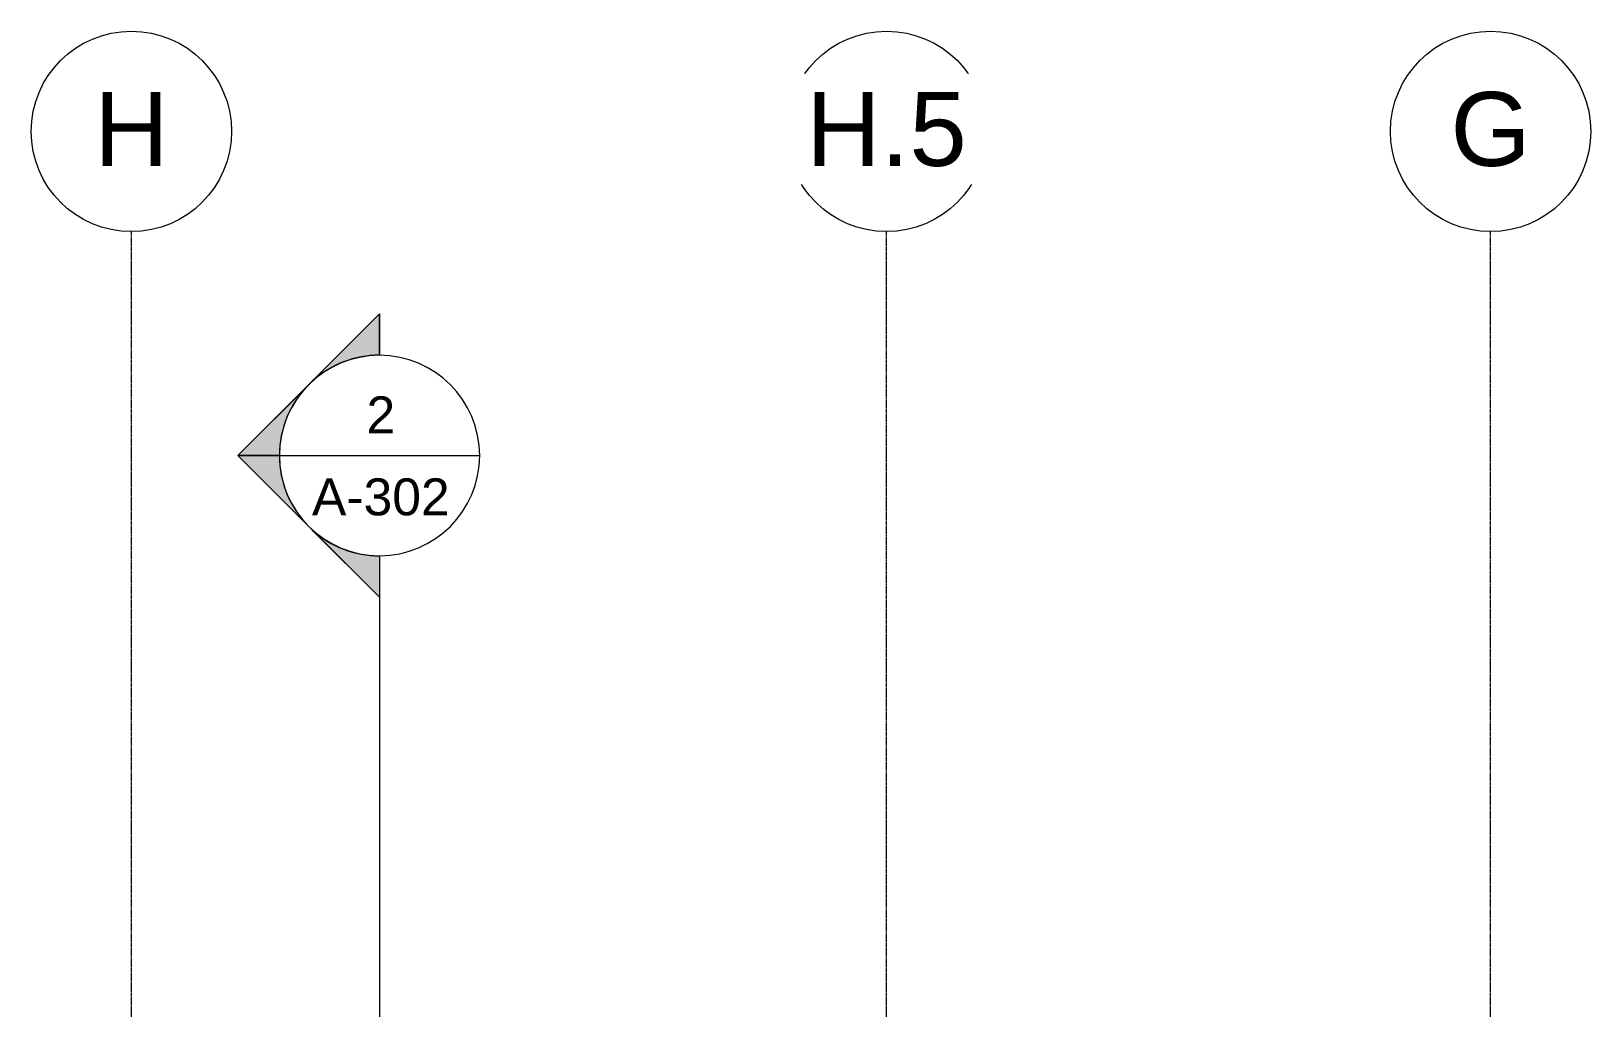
# Model space of a CAD drawing. Header units: inches. Extents: x 20426 to 92531, y -195 to 750.
# Drawn here: x 29180.2 to 29678.4, y 400.8 to 712.7 of the extents above; entities that cross this region are included whole.
import ezdxf

# ---------------------------------------------------------------- set-up
doc = ezdxf.new("R2010")
doc.units = ezdxf.units.IN
doc.header["$MEASUREMENT"] = 0
doc.linetypes.add('Grid Line 1_2_', pattern=[0.875, 0.5, -0.125, 0.125, -0.125])
for name, color, linetype, lineweight in [('G-ANNO-SYMB', 111, 'Continuous', 9), ('S-GRID', 1, 'Continuous', 9), ('S-GRID-IDEN', 1, 'Continuous', 9)]:
    doc.layers.add(name, color=color, linetype=linetype, lineweight=lineweight)
doc.styles.add('Arial_1', font='arial.ttf', dxfattribs={"height": 23.60479})
doc.styles.add('Arial_2', font='arial.ttf', dxfattribs={"height": 11.802395})

# ---------------------------------------------------------------- blocks, each defined once
blk = doc.blocks.new('Grid - Grid Head - Circle-14747-Elevation - East')
at = {"layer": 'S-GRID-IDEN'}
blk.add_circle((-21143.8, 680.66), 32, dxfattribs=at)
blk = doc.blocks.new('Section - Section Head - Filled-1526-Elevation - East')
at = {"layer": 'G-ANNO-SYMB'}
h = blk.add_hatch(color=256, dxfattribs=at)
edge = h.paths.add_edge_path(flags=0)
edge.add_arc((-22069.39, 577.16), 32.04, 90, 132.0784, ccw=False)
edge.add_line((-22069.39, 609.2), (-22069.39, 622.41))
edge.add_line((-22069.39, 622.41), (-22090.86, 600.94))
h = blk.add_hatch(color=256, dxfattribs=at)
edge = h.paths.add_edge_path(flags=0)
edge.add_line((-22092.02, 599.78), (-22114.64, 577.16))
edge.add_line((-22114.64, 577.16), (-22101.39, 577.16))
edge.add_arc((-22069.39, 577.16), 32, 135, 180, ccw=False)
h = blk.add_hatch(color=256, dxfattribs=at)
edge = h.paths.add_edge_path(flags=0)
edge.add_arc((-22069.39, 577.16), 32, 180, 225, ccw=False)
edge.add_line((-22101.39, 577.16), (-22114.64, 577.16))
edge.add_line((-22114.64, 577.16), (-22092.02, 554.53))
h = blk.add_hatch(color=256, dxfattribs=at)
edge = h.paths.add_edge_path(flags=0)
edge.add_line((-22090.86, 553.37), (-22069.39, 531.9))
edge.add_line((-22069.39, 531.9), (-22069.39, 545.12))
edge.add_arc((-22069.39, 577.16), 32.04, 227.9216, 270, ccw=False)
for p, q in [((-22114.64, 577.16), (-22069.39, 622.41)), ((-22090.86, 600.94), (-22069.39, 622.41)), ((-22069.39, 609.16), (-22069.39, 622.41)), ((-22069.39, 622.41), (-22069.39, 609.2)), ((-22114.64, 577.16), (-22092.02, 599.78)), ((-22114.64, 577.16), (-22069.39, 531.9)), ((-22101.39, 577.16), (-22114.64, 577.16)), ((-22092.02, 554.53), (-22114.64, 577.16)), ((-22114.64, 577.16), (-22101.39, 577.16)), ((-22069.39, 531.9), (-22090.86, 553.37)), ((-22069.39, 545.16), (-22069.39, 531.9)), ((-22069.39, 545.12), (-22069.39, 531.9))]:
    blk.add_line(p, q, dxfattribs=at)
for radius, start, end in [(32, 90, 270), (32.04, 90, 132.0784), (32, 270, 90), (32, 135, 180), (32, 180, 225), (32.04, 227.9216, 270)]:
    blk.add_arc((-22069.39, 577.16), radius, start, end, dxfattribs=at)

msp = doc.modelspace()

# ---------------------------------------------------------------- linework, layer by layer
at = {"layer": 'G-ANNO-SYMB'}
for p, q in [((29259.46, 577.16), (29323.46, 577.16)), ((29291.46, 545.16), (29291.46, -54.82))]:
    msp.add_line(p, q, dxfattribs=at)
at = {"layer": 'S-GRID', "linetype": 'Grid Line 1_2_'}
for p, q in [((29212.17, -132), (29212.17, 648.66)), ((29453.42, -132), (29453.42, 648.66)), ((29646.42, -132), (29646.42, 648.66))]:
    msp.add_line(p, q, dxfattribs=at)

# ---------------------------------------------------------------- block references
at = {"layer": 'G-ANNO-SYMB'}
msp.add_blockref('Section - Section Head - Filled-1526-Elevation - East', (51360.84, 0), dxfattribs=at)
at = {"layer": 'S-GRID-IDEN'}
for p in [(50355.97, 0), (50597.22, 0), (50790.22, 0)]:
    msp.add_blockref('Grid - Grid Head - Circle-14747-Elevation - East', p, dxfattribs=at)

# ---------------------------------------------------------------- texts
at = {"layer": 'G-ANNO-SYMB', "attachment_point": 2, "line_spacing_factor": 0.938532, "style": 'Arial_2'}
for s, insert, char_height, width in [('2', (29291.87, 596.05), 11.8, 10.944), ('A-302', (29291.87, 569.87), 11.802, 52.416)]:
    msp.add_mtext(s, dxfattribs=dict(at, insert=insert, char_height=char_height, width=width))

# ---------------------------------------------------------------- next in the draw order: texts
at = {"layer": 'S-GRID-IDEN', "attachment_point": 2, "line_spacing_factor": 0.938532, "style": 'Arial_1', "bg_fill": 3, "box_fill_scale": 1.25, "bg_fill_color": 0, "bg_fill_transparency": 0}
for s, insert, char_height, width in [('H', (29212.16, 693.24), 23.6, 28.224), ('H.5', (29453.41, 693.24), 23.605, 61.056), ('G', (29646.41, 693.24), 23.6, 30.528)]:
    msp.add_mtext(s, dxfattribs=dict(at, insert=insert, char_height=char_height, width=width))

doc.saveas('drawing.dxf')
